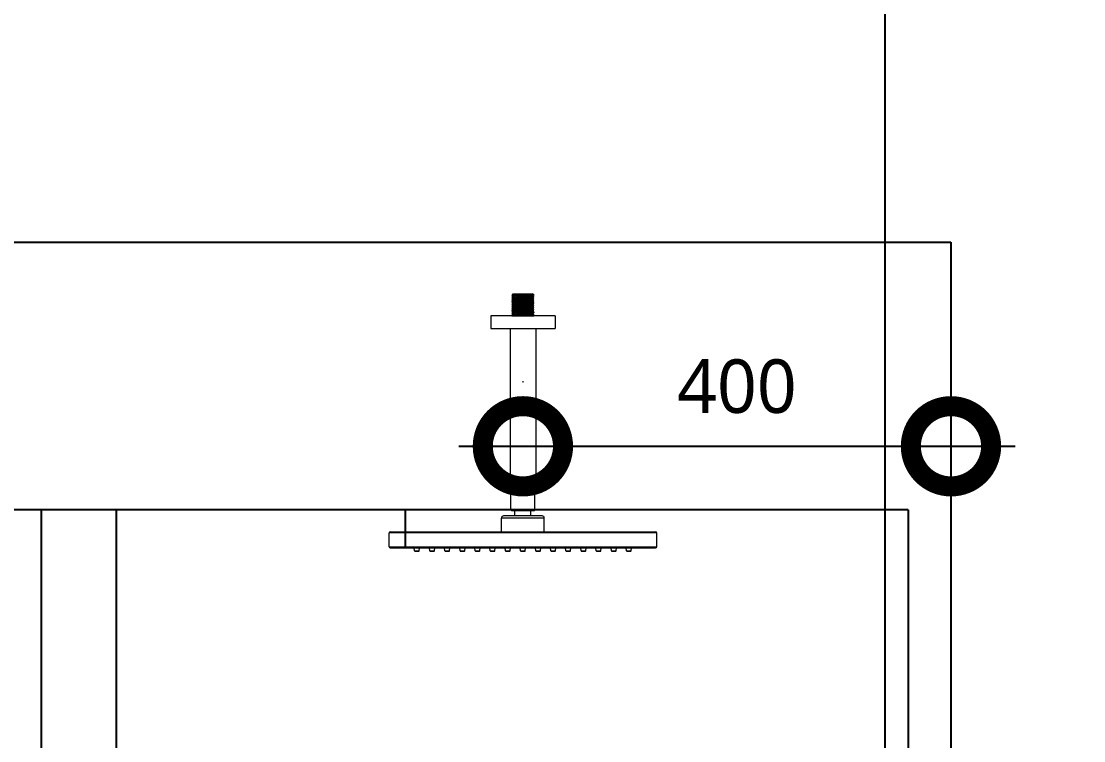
# Model space of a CAD drawing. Header units: millimetres. Extents: x 0 to 460316, y -63250 to 103204.
# Drawn here: x 182545 to 183537, y 49747 to 50419 of the extents above; entities that cross this region are included whole.
import ezdxf
from ezdxf.enums import TextEntityAlignment as Align

# ---------------------------------------------------------------- set-up
doc = ezdxf.new("R2010")
doc.units = ezdxf.units.MM
doc.header["$LTSCALE"] = 25
for name, color, linetype in [('ac-site', 253, 'Continuous'), ('ac-text', 7, 'Continuous'), ('ac-wall-fin', 3, 'Continuous'), ('BATH', 4, 'Continuous'), ('F-SYM', 7, 'Continuous'), ('FORM(YOURNAME)-11', 1, 'Continuous')]:
    doc.layers.add(name, color=color, linetype=linetype)
doc.styles.add('YOURNAME', font='HY울릉도M.TTF')
doc.styles.add('맑은고딕', font='malgun.ttf')
doc.dimstyles.new('세부 도면', dxfattribs={"dimtxt": 50, "dimasz": 150, "dimexe": 60, "dimexo": 120, "dimgap": 30, "dimtad": 1, "dimtoh": 1, "dimdec": 0, "dimlunit": 6, "dimtxsty": '맑은고딕', "dimblk": 'DOTSMALL', "dimcen": 2.5, "dimdle": 60, "dimclrt": 7, "dimadec": 0, "dimazin": 0, "dimtfac": 1, "dimtdec": 0, "dimtmove": 2, "dimatfit": 3, "dimldrblk": 'DOTSMALL', "dimfxl": 5, "dimarcsym": 0})

# ---------------------------------------------------------------- blocks, each defined once
blk = doc.blocks.new('_DotSmall')
at = {"color": 0, "linetype": 'ByBlock', "const_width": 0.5}
blk.add_lwpolyline([(-0.0625, 0, 1), (0.0625, 0, 1)], format="xyb", close=True, dxfattribs=at)
blk = doc.blocks.new('*D433')
at = {"layer": 'ac-site', "color": 0, "lineweight": -2}
for p, q in [((183013.26, 50082.45), (183013.26, 50081.99)), ((183413.26, 50082.45), (183413.26, 50081.99)), ((182953.26, 50021.99), (183473.26, 50021.99))]:
    blk.add_line(p, q, dxfattribs=at)
at = {"layer": 'Defpoints', "color": 0}
for p in [(183413.26, 50021.99), (183013.26, 49962.45), (183413.26, 49962.45)]:
    blk.add_point(p, dxfattribs=at)
at = {"layer": 'ac-site', "color": 0, "lineweight": -2, "xscale": 150, "yscale": 150, "zscale": 150, "rotation": 180}
blk.add_blockref('_DotSmall', (183013.26, 50021.99), dxfattribs=at)
at = {"layer": 'ac-site', "color": 0, "lineweight": -2, "xscale": 150, "yscale": 150, "zscale": 150}
blk.add_blockref('_DotSmall', (183413.26, 50021.99), dxfattribs=at)
at = {"layer": 'ac-site', "color": 7, "insert": (183213.26, 50077.83), "char_height": 50, "attachment_point": 5, "style": '맑은고딕'}
blk.add_mtext('400', dxfattribs=at)
blk = doc.blocks.new('FORM-PLAN')
at = {"layer": 'FORM(YOURNAME)-11', "color": 250}
blk.add_lwpolyline([(-72444.2, -3284.8), (11555.8, -3284.8), (11555.8, 56115.2), (-72444.2, 56115.2)], close=True, dxfattribs=at)
at = {"layer": 'FORM(YOURNAME)-11', "color": 3, "style": 'YOURNAME'}
for tag, height, p in [('1', 450.5, (9905.3, 18187.7)), ('2', 450.5, (9905.3, 17544.1)), ('3', 450.5, (9905.3, 16257)), ('4', 450.5, (9905.3, 14326.3)), ('5', 514.9, (9905.3, 12009.4)), ('6', 514.9, (9905.3, 9756.9)), ('7', 514.9, (9905.3, 7504.4)), ('8', 514.9, (9905.3, 5251.9)), ('9', 514.9, (9905.3, 2999.4)), ('10', 514.9, (5655, 811.3)), ('11', 514.9, (9905.3, 746.9)), ('12', 514.9, (5655, -1441.2)), ('13', 514.9, (9905.3, -1441.2))]:
    blk.add_attdef(tag, text='', height=height, dxfattribs=at).set_placement(p, align=Align.MIDDLE_RIGHT)

msp = doc.modelspace()

# ---------------------------------------------------------------- linework, layer by layer
at = {"color": 7, "linetype": 'Continuous', "lineweight": 20}
for p, q in [((183002.97, 50162.53), (183004.51, 50161.64)), ((183002.97, 50158.93), (183004.51, 50158.04)), ((183004.51, 50163.44), (183002.98, 50162.55)), ((183004.51, 50161.64), (183002.98, 50160.76)), ((183002.98, 50160.73), (183004.51, 50159.84)), ((183004.54, 50159.86), (183002.98, 50158.95)), ((183004.53, 50158.06), (183002.98, 50157.16)), ((183003.96, 50164.45), (183003.53, 50164.01)), ((183003.53, 50164.01), (183003.53, 50164.01)), ((183003.53, 50164.01), (183003.53, 50164)), ((183003.53, 50164), (183004.51, 50163.44)), ((183003.96, 50164.45), (183022.2, 50164.45)), ((183004.54, 50163.46), (183004.51, 50163.44)), ((183004.54, 50161.66), (183004.51, 50161.64)), ((183014.82, 50163.94), (183010.77, 50163.81)), ((183013.26, 50157.59), (183011.57, 50157.54)), ((183011.57, 50157.54), (183011.83, 50156.64)), ((183023.52, 50163.42), (183021.97, 50162.52)), ((183021.99, 50162.52), (183021.97, 50162.52)), ((183021.97, 50162.51), (183023.52, 50161.61)), ((183021.98, 50158.92), (183023.55, 50159.83)), ((183021.99, 50164.32), (183022.2, 50164.45)), ((183021.99, 50162.52), (183023.55, 50163.43)), ((183021.99, 50160.72), (183023.55, 50161.63)), ((183023.54, 50158.05), (183022.01, 50158.94)), ((183022.01, 50157.14), (183023.54, 50158.02)), ((183023.54, 50163.46), (183022.02, 50164.34)), ((183023.55, 50161.65), (183022.02, 50162.54)), ((183023.55, 50159.85), (183022.02, 50160.74)), ((183023.55, 50163.43), (183023.52, 50163.42)), ((183023.52, 50161.62), (183023.55, 50161.63)), ((183023.53, 50163.46), (183023.56, 50163.45)), ((183023.55, 50161.63), (183023.55, 50161.65)), ((183002.97, 50155.33), (183004.51, 50154.44)), ((183002.98, 50149.93), (183002.97, 50149.96)), ((183002.97, 50148.13), (183004.51, 50147.24)), ((183002.98, 50157.13), (183004.51, 50156.24)), ((183004.51, 50156.24), (183002.97, 50155.35)), ((183004.54, 50154.46), (183002.98, 50153.56)), ((183002.98, 50153.53), (183004.51, 50152.64)), ((183004.51, 50152.64), (183002.98, 50151.75)), ((183002.98, 50151.75), (183002.98, 50151.73)), ((183002.98, 50151.73), (183004.51, 50150.84)), ((183004.51, 50150.84), (183002.98, 50149.95)), ((183002.98, 50149.93), (183004.51, 50149.04)), ((183004.54, 50149.06), (183002.98, 50148.15)), ((183004.54, 50156.26), (183004.51, 50156.24)), ((183004.54, 50152.66), (183004.51, 50152.64)), ((183004.53, 50150.86), (183004.51, 50150.84)), ((183011.83, 50156.64), (183011.57, 50155.74)), ((183013.26, 50155.79), (183011.57, 50155.74)), ((183021.98, 50155.32), (183022.01, 50155.34)), ((183021.98, 50151.72), (183023.55, 50152.63)), ((183021.98, 50148.12), (183023.55, 50149.03)), ((183021.99, 50157.12), (183022.01, 50157.14)), ((183021.99, 50153.52), (183023.55, 50154.42)), ((183021.99, 50149.92), (183022.02, 50149.94)), ((183023.55, 50156.25), (183022.01, 50157.14)), ((183022.01, 50155.34), (183023.55, 50156.23)), ((183023.54, 50154.45), (183022.01, 50155.34)), ((183023.55, 50150.85), (183022.01, 50151.74)), ((183023.54, 50147.25), (183022.01, 50148.14)), ((183023.55, 50152.65), (183022.02, 50153.54)), ((183022.02, 50149.94), (183023.55, 50150.82)), ((183023.55, 50149.05), (183022.02, 50149.94)), ((182983.26, 50143.95), (182983.26, 50131.95)), ((183043.26, 50143.95), (182983.26, 50143.95)), ((183002.97, 50144.55), (183002.96, 50144.54)), ((183002.96, 50143.95), (183002.96, 50144.54)), ((183002.96, 50143.95), (183023.56, 50143.95)), ((183004.51, 50145.44), (183002.97, 50144.55)), ((183004.53, 50147.26), (183002.98, 50146.36)), ((183002.98, 50146.33), (183004.51, 50145.44)), ((183004.54, 50145.46), (183004.51, 50145.44)), ((183021.99, 50146.32), (183022.01, 50146.34)), ((183022.01, 50146.34), (183023.55, 50147.22)), ((183023.55, 50145.45), (183022.01, 50146.34)), ((183023.55, 50145.45), (183023.56, 50145.44)), ((183023.56, 50143.95), (183023.56, 50145.44)), ((183043.26, 50143.95), (183043.26, 50131.95)), ((182983.26, 50131.95), (183043.26, 50131.95)), ((183001.26, 50131.95), (183001.26, 49981.95)), ((183025.26, 50131.95), (183025.26, 49981.95)), ((183001.26, 49981.95), (183025.26, 49981.95)), ((183002.01, 49962.45), (183002.01, 49981.95)), ((183024.51, 49962.45), (183024.51, 49981.95)), ((183002.51, 49961.95), (183002.01, 49962.45)), ((183002.01, 49962.45), (183024.51, 49962.45)), ((183002.51, 49961.95), (183024.01, 49961.95)), ((183005.76, 49956.95), (183005.76, 49961.95)), ((183020.76, 49956.95), (183020.76, 49961.95)), ((183024.01, 49961.95), (183024.51, 49962.45)), ((182993.26, 49941.95), (182993.26, 49954.95)), ((183033.26, 49954.95), (182993.26, 49954.95)), ((183031.26, 49956.95), (182995.26, 49956.95)), ((183033.26, 49941.95), (183033.26, 49954.95)), ((182888.26, 49927.95), (182888.26, 49940.95)), ((183138.26, 49940.95), (182888.26, 49940.95)), ((182889.26, 49941.95), (183137.26, 49941.95)), ((183138.26, 49927.95), (183138.26, 49940.95)), ((182888.26, 49927.95), (183138.26, 49927.95)), ((182889.26, 49926.95), (183137.26, 49926.95)), ((182912.09, 49924.39), (182911.77, 49926.95)), ((182912.09, 49924.39), (182916.44, 49924.39)), ((182912.59, 49923.95), (182915.95, 49923.95)), ((182916.44, 49924.39), (182916.77, 49926.95)), ((182926.23, 49924.39), (182925.91, 49926.95)), ((182926.23, 49924.39), (182930.59, 49924.39)), ((182926.73, 49923.95), (182930.09, 49923.95)), ((182930.59, 49924.39), (182930.91, 49926.95)), ((182940.37, 49924.39), (182940.05, 49926.95)), ((182940.37, 49924.39), (182944.73, 49924.39)), ((182940.87, 49923.95), (182944.23, 49923.95)), ((182944.73, 49924.39), (182945.05, 49926.95)), ((182954.52, 49924.39), (182954.19, 49926.95)), ((182954.52, 49924.39), (182958.87, 49924.39)), ((182955.01, 49923.95), (182958.37, 49923.95)), ((182958.87, 49924.39), (182959.19, 49926.95)), ((182968.66, 49924.39), (182968.34, 49926.95)), ((182968.66, 49924.39), (182973.01, 49924.39)), ((182969.15, 49923.95), (182972.52, 49923.95)), ((182973.01, 49924.39), (182973.34, 49926.95)), ((182982.8, 49924.39), (182982.48, 49926.95)), ((182982.8, 49924.39), (182987.15, 49924.39)), ((182983.3, 49923.95), (182986.66, 49923.95)), ((182987.15, 49924.39), (182987.48, 49926.95)), ((182996.94, 49924.39), (182996.62, 49926.95)), ((182996.94, 49924.39), (183001.3, 49924.39)), ((182997.44, 49923.95), (183000.8, 49923.95)), ((183001.3, 49924.39), (183001.62, 49926.95)), ((183011.08, 49924.39), (183010.76, 49926.95)), ((183011.08, 49924.39), (183015.44, 49924.39)), ((183011.58, 49923.95), (183014.94, 49923.95)), ((183015.44, 49924.39), (183015.76, 49926.95)), ((183025.23, 49924.39), (183024.9, 49926.95)), ((183025.23, 49924.39), (183029.58, 49924.39)), ((183025.72, 49923.95), (183029.08, 49923.95)), ((183029.58, 49924.39), (183029.9, 49926.95)), ((183039.37, 49924.39), (183039.05, 49926.95)), ((183039.37, 49924.39), (183043.72, 49924.39)), ((183039.86, 49923.95), (183043.23, 49923.95)), ((183043.72, 49924.39), (183044.05, 49926.95)), ((183053.51, 49924.39), (183053.19, 49926.95)), ((183053.51, 49924.39), (183057.87, 49924.39)), ((183054.01, 49923.95), (183057.37, 49923.95)), ((183057.87, 49924.39), (183058.19, 49926.95)), ((183067.65, 49924.39), (183067.33, 49926.95)), ((183067.65, 49924.39), (183072.01, 49924.39)), ((183068.15, 49923.95), (183071.51, 49923.95)), ((183072.01, 49924.39), (183072.33, 49926.95)), ((183081.79, 49924.39), (183081.47, 49926.95)), ((183081.79, 49924.39), (183086.15, 49924.39)), ((183082.29, 49923.95), (183085.65, 49923.95)), ((183086.15, 49924.39), (183086.47, 49926.95)), ((183095.94, 49924.39), (183095.61, 49926.95)), ((183095.94, 49924.39), (183100.29, 49924.39)), ((183096.43, 49923.95), (183099.79, 49923.95)), ((183100.29, 49924.39), (183100.61, 49926.95)), ((183110.08, 49924.39), (183109.76, 49926.95)), ((183110.08, 49924.39), (183114.43, 49924.39)), ((183110.58, 49923.95), (183113.94, 49923.95)), ((183114.43, 49924.39), (183114.76, 49926.95))]:
    msp.add_line(p, q, dxfattribs=at)
for points in [[(183010.77, 50163.81), (183009.99, 50163.78), (183009.25, 50163.75), (183008.54, 50163.73), (183007.87, 50163.7), (183007.25, 50163.67), (183006.68, 50163.65), (183006.17, 50163.62), (183005.72, 50163.59), (183005.34, 50163.56), (183005.03, 50163.54), (183004.79, 50163.51), (183004.63, 50163.48), (183004.54, 50163.46)], [(183021.99, 50164.32), (183021.97, 50164.32), (183021.93, 50164.3), (183021.86, 50164.29), (183021.76, 50164.27), (183021.61, 50164.25), (183021.4, 50164.23), (183021.11, 50164.21), (183020.73, 50164.18), (183020.27, 50164.16), (183019.75, 50164.13), (183019.17, 50164.1), (183018.55, 50164.08), (183017.87, 50164.05), (183017.15, 50164.02), (183016.4, 50163.99), (183015.62, 50163.97), (183014.82, 50163.94)]]:
    msp.add_lwpolyline(points, dxfattribs=at)
for centre, radius, start, end in [((182995.26, 49954.95), 2, 90, 180), ((183031.26, 49954.95), 2, 0, 90), ((182889.26, 49940.95), 1, 90, 180), ((183137.26, 49940.95), 1, 0, 90), ((182889.26, 49927.95), 1, 180, 270), ((182912.59, 49924.45), 0.5, 187.17856, 270), ((182915.95, 49924.45), 0.5, 270, 352.82144), ((182926.73, 49924.45), 0.5, 187.17856, 270), ((182930.09, 49924.45), 0.5, 270, 352.82144), ((182940.87, 49924.45), 0.5, 187.17856, 270), ((182944.23, 49924.45), 0.5, 270, 352.82144), ((182955.01, 49924.45), 0.5, 187.17856, 270), ((182958.37, 49924.45), 0.5, 270, 352.82144), ((182969.15, 49924.45), 0.5, 187.17856, 270), ((182972.52, 49924.45), 0.5, 270, 352.82144), ((182983.3, 49924.45), 0.5, 187.17856, 270), ((182986.66, 49924.45), 0.5, 270, 352.82144), ((182997.44, 49924.45), 0.5, 187.17856, 270), ((183000.8, 49924.45), 0.5, 270, 352.82144), ((183011.58, 49924.45), 0.5, 187.17856, 270), ((183014.94, 49924.45), 0.5, 270, 352.82144), ((183025.72, 49924.45), 0.5, 187.17856, 270), ((183029.08, 49924.45), 0.5, 270, 352.82144), ((183039.86, 49924.45), 0.5, 187.17856, 270), ((183043.23, 49924.45), 0.5, 270, 352.82144), ((183054.01, 49924.45), 0.5, 187.17856, 270), ((183057.37, 49924.45), 0.5, 270, 352.82144), ((183068.15, 49924.45), 0.5, 187.17856, 270), ((183071.51, 49924.45), 0.5, 270, 352.82144), ((183082.29, 49924.45), 0.5, 187.17856, 270), ((183085.65, 49924.45), 0.5, 270, 352.82144), ((183096.43, 49924.45), 0.5, 187.17856, 270), ((183099.8, 49924.45), 0.5, 270, 352.82144), ((183110.58, 49924.45), 0.5, 187.17856, 270), ((183113.94, 49924.45), 0.5, 270, 352.82144), ((183137.26, 49927.95), 1, 270, 0)]:
    msp.add_arc(centre, radius, start, end, dxfattribs=at)
for points, knots in [([(183002.98, 50162.55), (183002.97, 50162.55), (183002.96, 50162.54), (183002.97, 50162.53), (183002.97, 50162.53)], [0, 0, 0, 0, 0.503658, 1, 1, 1, 1]), ([(183002.97, 50158.93), (183002.97, 50158.93), (183002.96, 50158.94), (183002.97, 50158.95), (183002.98, 50158.95)], [0, 0, 0, 0, 0.485247, 1, 1, 1, 1]), ([(183002.98, 50160.73), (183002.97, 50160.73), (183002.96, 50160.74), (183002.97, 50160.75), (183002.98, 50160.76)], [0, 0, 0, 0, 0.504024, 1, 1, 1, 1]), ([(183013.26, 50162.99), (183011.99, 50162.95), (183010.13, 50162.91), (183007.77, 50162.83), (183006.25, 50162.78), (183004.98, 50162.73), (183004.1, 50162.68), (183003.56, 50162.64), (183003.28, 50162.61), (183003.1, 50162.59), (183003, 50162.57), (183002.98, 50162.55)], [0, 0, 0, 0, 0.371326, 0.540224, 0.689782, 0.814245, 0.90937, 0.945002, 0.972192, 0.990561, 1, 1, 1, 1]), ([(183002.98, 50160.76), (183003.01, 50160.77), (183003.1, 50160.79), (183003.29, 50160.82), (183003.57, 50160.84), (183004.11, 50160.88), (183004.99, 50160.92), (183006.25, 50160.98), (183007.77, 50161.03), (183010.14, 50161.1), (183011.99, 50161.16), (183013.26, 50161.19)], [0, 0, 0, 0, 0.009603, 0.027961, 0.055064, 0.090702, 0.18612, 0.310667, 0.460027, 0.62889, 1, 1, 1, 1]), ([(183002.98, 50158.95), (183003, 50158.97), (183003.1, 50158.99), (183003.28, 50159.01), (183003.56, 50159.04), (183004.1, 50159.08), (183004.97, 50159.12), (183006.24, 50159.18), (183007.76, 50159.23), (183010.13, 50159.3), (183011.99, 50159.35), (183013.26, 50159.39)], [0, 0, 0, 0, 0.009464, 0.027663, 0.054542, 0.08994, 0.185054, 0.309695, 0.459194, 0.628204, 1, 1, 1, 1]), ([(183011.57, 50157.54), (183010.48, 50157.51), (183008.9, 50157.46), (183006.9, 50157.4), (183005.64, 50157.35), (183004.6, 50157.31), (183003.82, 50157.26), (183003.33, 50157.22), (183003.08, 50157.18), (183003, 50157.17), (183002.98, 50157.16)], [0, 0, 0, 0, 0.381793, 0.550402, 0.697791, 0.819419, 0.911698, 0.972296, 0.990287, 1, 1, 1, 1]), ([(183003.53, 50164.01), (183003.54, 50164.02), (183003.59, 50164.03), (183003.68, 50164.04), (183003.82, 50164.06), (183004.11, 50164.08), (183004.6, 50164.1), (183005.32, 50164.12), (183006.21, 50164.15), (183007.25, 50164.18), (183008.42, 50164.2), (183010.16, 50164.24), (183012.45, 50164.28), (183015.19, 50164.34), (183017.74, 50164.39), (183019.35, 50164.43), (183020.08, 50164.45)], [0, 0, 0, 0, 0.002555, 0.008173, 0.016887, 0.028658, 0.061096, 0.104841, 0.159002, 0.222402, 0.293663, 0.37126, 0.538449, 0.709105, 0.867812, 1, 1, 1, 1]), ([(183004.53, 50158.06), (183004.56, 50158.07), (183004.65, 50158.09), (183004.91, 50158.13), (183005.43, 50158.17), (183006.25, 50158.23), (183007.33, 50158.28), (183008.62, 50158.33), (183010.07, 50158.38), (183011.64, 50158.44), (183013.26, 50158.49), (183014.89, 50158.54), (183016.46, 50158.6), (183017.91, 50158.65), (183019.2, 50158.7), (183020.27, 50158.75), (183021.1, 50158.81), (183021.61, 50158.85), (183021.88, 50158.89), (183021.96, 50158.91), (183021.99, 50158.92)], [0, 0, 0, 0, 0.005142, 0.01461, 0.046321, 0.09413, 0.156455, 0.231067, 0.315243, 0.406011, 0.500153, 0.594285, 0.685068, 0.769227, 0.843746, 0.906047, 0.953898, 0.985497, 0.994894, 1, 1, 1, 1]), ([(183004.54, 50161.66), (183004.56, 50161.67), (183004.65, 50161.69), (183004.91, 50161.73), (183005.42, 50161.77), (183006.24, 50161.82), (183007.3, 50161.88), (183008.57, 50161.93), (183010, 50161.98), (183011.55, 50162.03), (183013.69, 50162.1), (183015.79, 50162.17), (183017.78, 50162.25), (183019.08, 50162.3), (183020.16, 50162.35), (183021.01, 50162.39), (183021.59, 50162.46), (183021.88, 50162.48), (183021.97, 50162.51)], [0, 0, 0, 0, 0.00518, 0.014616, 0.046067, 0.09333, 0.154819, 0.228464, 0.311617, 0.401359, 0.494585, 0.67839, 0.762551, 0.83749, 0.900636, 0.949852, 0.983351, 1, 1, 1, 1]), ([(183004.54, 50159.85), (183004.56, 50159.87), (183004.65, 50159.89), (183004.91, 50159.93), (183005.43, 50159.97), (183006.25, 50160.02), (183008.35, 50160.12), (183010.98, 50160.21), (183014.06, 50160.32), (183016.4, 50160.39), (183018.23, 50160.46), (183019.52, 50160.52), (183020.3, 50160.56), (183020.95, 50160.6), (183021.45, 50160.63), (183021.77, 50160.67), (183021.94, 50160.7), (183021.99, 50160.72)], [0, 0, 0, 0, 0.005115, 0.01453, 0.046151, 0.093994, 0.156286, 0.405703, 0.547088, 0.684693, 0.807535, 0.860304, 0.905796, 0.943109, 0.971564, 0.990634, 1, 1, 1, 1]), ([(183023.52, 50163.42), (183023.42, 50163.38), (183023.08, 50163.36), (183022.41, 50163.3), (183021.42, 50163.25), (183020.16, 50163.2), (183018.65, 50163.15), (183016.33, 50163.08), (183014.51, 50163.03), (183013.26, 50162.99)], [0, 0, 0, 0, 0.032855, 0.098913, 0.196219, 0.320847, 0.468933, 0.635511, 1, 1, 1, 1]), ([(183023.52, 50161.61), (183023.42, 50161.58), (183023.07, 50161.56), (183022.41, 50161.5), (183021.42, 50161.45), (183020.16, 50161.4), (183018.65, 50161.35), (183016.33, 50161.27), (183014.51, 50161.22), (183013.26, 50161.19)], [0, 0, 0, 0, 0.032951, 0.099108, 0.196179, 0.320861, 0.469054, 0.635562, 1, 1, 1, 1]), ([(183013.26, 50159.39), (183014.54, 50159.43), (183016.39, 50159.48), (183018.76, 50159.55), (183020.28, 50159.61), (183021.55, 50159.66), (183022.43, 50159.7), (183022.96, 50159.74), (183023.24, 50159.77), (183023.42, 50159.79), (183023.52, 50159.81), (183023.55, 50159.83)], [0, 0, 0, 0, 0.371829, 0.540845, 0.690358, 0.815003, 0.910101, 0.945489, 0.972371, 0.990563, 1, 1, 1, 1]), ([(183023.54, 50158.02), (183023.52, 50158.01), (183023.42, 50157.99), (183023.23, 50157.96), (183022.95, 50157.94), (183022.41, 50157.9), (183021.54, 50157.86), (183020.27, 50157.8), (183018.75, 50157.75), (183016.39, 50157.68), (183014.53, 50157.62), (183013.26, 50157.59)], [0, 0, 0, 0, 0.009607, 0.027969, 0.05508, 0.090723, 0.186147, 0.310704, 0.460061, 0.628916, 1, 1, 1, 1]), ([(183023.54, 50158.05), (183023.55, 50158.05), (183023.56, 50158.04), (183023.55, 50158.03), (183023.54, 50158.02)], [0, 0, 0, 0, 0.503132, 1, 1, 1, 1]), ([(183023.56, 50163.45), (183023.56, 50163.45), (183023.56, 50163.43), (183023.55, 50163.43), (183023.55, 50163.43)], [0, 0, 0, 0, 0.415501, 1, 1, 1, 1]), ([(183023.55, 50159.83), (183023.55, 50159.83), (183023.56, 50159.84), (183023.55, 50159.85), (183023.55, 50159.85)], [0, 0, 0, 0, 0.513446, 1, 1, 1, 1]), ([(183002.98, 50157.16), (183002.97, 50157.15), (183002.96, 50157.14), (183002.97, 50157.13), (183002.98, 50157.13)], [0, 0, 0, 0, 0.491496, 1, 1, 1, 1]), ([(183002.97, 50155.33), (183002.97, 50155.33), (183002.96, 50155.34), (183002.97, 50155.35), (183002.98, 50155.35)], [0, 0, 0, 0, 0.492811, 1, 1, 1, 1]), ([(183002.97, 50148.13), (183002.97, 50148.13), (183002.96, 50148.14), (183002.97, 50148.15), (183002.98, 50148.15)], [0, 0, 0, 0, 0.488162, 1, 1, 1, 1]), ([(183002.98, 50153.56), (183002.97, 50153.55), (183002.96, 50153.54), (183002.97, 50153.53), (183002.98, 50153.53)], [0, 0, 0, 0, 0.493061, 1, 1, 1, 1]), ([(183002.97, 50149.96), (183003, 50149.97), (183003.1, 50149.99), (183003.28, 50150.02), (183003.56, 50150.04), (183004.09, 50150.08), (183004.97, 50150.13), (183006.24, 50150.18), (183007.76, 50150.23), (183009.48, 50150.28), (183011.33, 50150.34), (183012.61, 50150.37), (183013.26, 50150.39)], [0, 0, 0, 0, 0.009384, 0.027473, 0.054271, 0.089639, 0.184883, 0.309505, 0.458966, 0.628039, 0.81059, 1, 1, 1, 1]), ([(183002.98, 50155.35), (183003, 50155.37), (183003.08, 50155.38), (183003.32, 50155.42), (183003.81, 50155.46), (183004.6, 50155.51), (183005.63, 50155.55), (183006.89, 50155.6), (183008.89, 50155.67), (183010.47, 50155.71), (183011.57, 50155.74)], [0, 0, 0, 0, 0.009461, 0.027293, 0.087804, 0.180025, 0.301578, 0.448972, 0.617773, 1, 1, 1, 1]), ([(183013.26, 50153.99), (183011.99, 50153.96), (183010.13, 50153.9), (183007.77, 50153.83), (183006.25, 50153.78), (183004.98, 50153.73), (183004.11, 50153.68), (183003.57, 50153.64), (183003.29, 50153.61), (183003.1, 50153.59), (183003.01, 50153.57), (183002.98, 50153.56)], [0, 0, 0, 0, 0.37124, 0.540154, 0.689545, 0.814075, 0.909439, 0.945058, 0.972128, 0.990448, 1, 1, 1, 1]), ([(183013.26, 50152.19), (183011.99, 50152.15), (183010.13, 50152.1), (183007.76, 50152.03), (183006.24, 50151.98), (183004.98, 50151.92), (183004.1, 50151.88), (183003.56, 50151.84), (183003.28, 50151.81), (183003.1, 50151.79), (183003, 50151.77), (183002.98, 50151.75)], [0, 0, 0, 0, 0.371675, 0.54064, 0.690088, 0.814729, 0.909938, 0.945353, 0.972264, 0.99051, 1, 1, 1, 1]), ([(183002.98, 50148.15), (183003, 50148.17), (183003.1, 50148.18), (183003.28, 50148.21), (183003.56, 50148.24), (183004.1, 50148.28), (183004.97, 50148.32), (183006.24, 50148.37), (183007.76, 50148.43), (183010.13, 50148.5), (183011.99, 50148.55), (183013.26, 50148.59)], [0, 0, 0, 0, 0.009405, 0.027582, 0.054456, 0.089828, 0.184893, 0.309529, 0.459056, 0.628099, 1, 1, 1, 1]), ([(183021.98, 50155.32), (183021.96, 50155.31), (183021.87, 50155.29), (183021.61, 50155.25), (183021.09, 50155.21), (183020.27, 50155.15), (183018.95, 50155.09), (183017.14, 50155.02), (183014.87, 50154.94), (183012.46, 50154.86), (183010.12, 50154.79), (183008.3, 50154.72), (183007.01, 50154.66), (183006.22, 50154.62), (183005.58, 50154.58), (183005.08, 50154.55), (183004.75, 50154.5), (183004.58, 50154.48), (183004.53, 50154.46)], [0, 0, 0, 0, 0.005106, 0.014463, 0.046073, 0.094076, 0.156371, 0.271729, 0.405587, 0.546873, 0.684295, 0.807225, 0.860015, 0.905415, 0.942703, 0.971277, 0.990544, 1, 1, 1, 1]), ([(183021.99, 50151.72), (183021.96, 50151.71), (183021.88, 50151.69), (183021.61, 50151.65), (183021.1, 50151.61), (183020.27, 50151.55), (183018.96, 50151.49), (183017.14, 50151.42), (183014.86, 50151.34), (183012.46, 50151.26), (183010.11, 50151.19), (183008.29, 50151.12), (183007, 50151.06), (183006.21, 50151.02), (183005.57, 50150.98), (183005.07, 50150.95), (183004.75, 50150.9), (183004.58, 50150.88), (183004.53, 50150.86)], [0, 0, 0, 0, 0.005118, 0.014475, 0.045899, 0.093785, 0.156219, 0.271738, 0.405697, 0.547256, 0.684844, 0.807745, 0.860589, 0.906057, 0.943215, 0.971554, 0.99061, 1, 1, 1, 1]), ([(183004.53, 50149.05), (183004.56, 50149.07), (183004.65, 50149.09), (183004.91, 50149.13), (183005.43, 50149.17), (183006.25, 50149.22), (183007.33, 50149.27), (183008.61, 50149.33), (183010.61, 50149.4), (183013.26, 50149.49), (183015.91, 50149.58), (183017.91, 50149.65), (183019.2, 50149.7), (183020.27, 50149.75), (183021.09, 50149.8), (183021.61, 50149.85), (183021.88, 50149.89), (183021.96, 50149.91), (183021.99, 50149.92)], [0, 0, 0, 0, 0.005099, 0.0145, 0.046095, 0.093927, 0.156236, 0.23077, 0.314939, 0.499891, 0.684832, 0.769008, 0.843618, 0.90594, 0.953716, 0.985389, 0.994853, 1, 1, 1, 1]), ([(183004.53, 50147.26), (183004.56, 50147.27), (183004.65, 50147.29), (183004.91, 50147.33), (183005.43, 50147.37), (183006.26, 50147.43), (183007.33, 50147.48), (183008.62, 50147.53), (183010.07, 50147.58), (183011.64, 50147.64), (183013.27, 50147.69), (183014.89, 50147.74), (183016.46, 50147.8), (183017.91, 50147.85), (183019.2, 50147.9), (183020.27, 50147.95), (183021.09, 50148.01), (183021.61, 50148.05), (183021.88, 50148.09), (183021.96, 50148.11), (183021.99, 50148.12)], [0, 0, 0, 0, 0.005177, 0.014679, 0.046453, 0.094302, 0.156633, 0.231246, 0.315409, 0.406146, 0.500249, 0.594339, 0.68508, 0.769212, 0.843704, 0.905985, 0.953844, 0.985474, 0.994882, 1, 1, 1, 1]), ([(183011.83, 50156.64), (183010.9, 50156.61), (183009.57, 50156.57), (183007.88, 50156.5), (183006.81, 50156.45), (183005.93, 50156.41), (183005.26, 50156.37), (183004.82, 50156.31), (183004.6, 50156.29), (183004.54, 50156.26)], [0, 0, 0, 0, 0.380067, 0.547955, 0.695071, 0.817135, 0.909964, 0.971133, 1, 1, 1, 1]), ([(183021.99, 50153.52), (183021.96, 50153.51), (183021.88, 50153.49), (183021.61, 50153.45), (183021.09, 50153.41), (183020.26, 50153.35), (183018.95, 50153.29), (183017.13, 50153.22), (183014.86, 50153.14), (183012.45, 50153.06), (183010.11, 50152.99), (183008.29, 50152.92), (183007.01, 50152.86), (183006.22, 50152.82), (183005.57, 50152.78), (183005.08, 50152.75), (183004.75, 50152.7), (183004.58, 50152.68), (183004.54, 50152.66)], [0, 0, 0, 0, 0.005215, 0.014823, 0.046746, 0.094523, 0.156765, 0.272572, 0.406322, 0.547595, 0.685226, 0.807863, 0.860483, 0.906001, 0.943461, 0.971917, 0.990769, 1, 1, 1, 1]), ([(183011.83, 50156.64), (183013.04, 50156.68), (183014.82, 50156.74), (183017.11, 50156.82), (183018.63, 50156.88), (183019.92, 50156.94), (183020.81, 50156.98), (183021.37, 50157.03), (183021.66, 50157.06), (183021.85, 50157.09), (183021.96, 50157.11), (183021.99, 50157.12)], [0, 0, 0, 0, 0.35716, 0.525461, 0.677031, 0.805109, 0.904132, 0.941429, 0.970028, 0.989603, 1, 1, 1, 1]), ([(183013.26, 50155.79), (183014.54, 50155.83), (183016.39, 50155.88), (183018.76, 50155.95), (183020.28, 50156.01), (183021.55, 50156.06), (183022.42, 50156.1), (183022.96, 50156.14), (183023.24, 50156.17), (183023.42, 50156.19), (183023.52, 50156.21), (183023.55, 50156.23)], [0, 0, 0, 0, 0.371558, 0.540632, 0.690081, 0.814536, 0.909861, 0.945445, 0.97245, 0.990645, 1, 1, 1, 1]), ([(183023.55, 50154.42), (183023.52, 50154.41), (183023.42, 50154.39), (183023.24, 50154.37), (183022.96, 50154.34), (183022.42, 50154.3), (183021.54, 50154.25), (183020.28, 50154.2), (183018.76, 50154.15), (183016.39, 50154.08), (183014.54, 50154.02), (183013.26, 50153.99)], [0, 0, 0, 0, 0.009523, 0.027819, 0.054869, 0.09047, 0.185812, 0.310337, 0.459755, 0.628693, 1, 1, 1, 1]), ([(183013.26, 50152.19), (183014.54, 50152.23), (183016.4, 50152.28), (183018.76, 50152.35), (183020.29, 50152.41), (183021.55, 50152.46), (183022.43, 50152.5), (183022.97, 50152.54), (183023.24, 50152.57), (183023.42, 50152.6), (183023.52, 50152.61), (183023.55, 50152.63)], [0, 0, 0, 0, 0.37196, 0.541021, 0.690577, 0.815208, 0.910253, 0.945609, 0.972479, 0.990638, 1, 1, 1, 1]), ([(183023.55, 50150.83), (183023.52, 50150.81), (183023.42, 50150.79), (183023.24, 50150.77), (183022.96, 50150.74), (183022.42, 50150.7), (183021.55, 50150.65), (183020.28, 50150.6), (183018.76, 50150.55), (183016.39, 50150.48), (183014.54, 50150.42), (183013.26, 50150.39)], [0, 0, 0, 0, 0.009511, 0.027735, 0.054615, 0.089979, 0.185075, 0.309794, 0.459304, 0.628245, 1, 1, 1, 1]), ([(183023.55, 50149.03), (183023.52, 50149.01), (183023.42, 50148.99), (183023.24, 50148.97), (183022.96, 50148.94), (183022.42, 50148.9), (183021.55, 50148.86), (183020.28, 50148.8), (183018.76, 50148.75), (183016.39, 50148.68), (183014.54, 50148.63), (183013.26, 50148.59)], [0, 0, 0, 0, 0.009498, 0.027716, 0.054605, 0.090016, 0.185157, 0.309805, 0.459281, 0.628267, 1, 1, 1, 1]), ([(183023.54, 50154.45), (183023.55, 50154.45), (183023.56, 50154.44), (183023.55, 50154.43), (183023.55, 50154.42)], [0, 0, 0, 0, 0.508469, 1, 1, 1, 1]), ([(183023.55, 50156.23), (183023.55, 50156.23), (183023.56, 50156.24), (183023.55, 50156.25), (183023.55, 50156.25)], [0, 0, 0, 0, 0.506327, 1, 1, 1, 1]), ([(183023.55, 50152.63), (183023.55, 50152.63), (183023.56, 50152.64), (183023.55, 50152.65), (183023.55, 50152.65)], [0, 0, 0, 0, 0.509613, 1, 1, 1, 1]), ([(183023.55, 50150.85), (183023.55, 50150.85), (183023.57, 50150.84), (183023.55, 50150.83), (183023.55, 50150.83)], [0, 0, 0, 0, 0.509118, 1, 1, 1, 1]), ([(183023.55, 50149.05), (183023.55, 50149.05), (183023.56, 50149.04), (183023.55, 50149.03), (183023.55, 50149.03)], [0, 0, 0, 0, 0.484749, 1, 1, 1, 1]), ([(183002.98, 50146.36), (183002.97, 50146.35), (183002.96, 50146.34), (183002.97, 50146.33), (183002.98, 50146.33)], [0, 0, 0, 0, 0.489459, 1, 1, 1, 1]), ([(183013.26, 50144.99), (183011.99, 50144.95), (183010.13, 50144.9), (183007.76, 50144.83), (183006.24, 50144.77), (183004.98, 50144.72), (183004.1, 50144.68), (183003.56, 50144.64), (183003.28, 50144.61), (183003.1, 50144.58), (183003, 50144.57), (183002.97, 50144.55)], [0, 0, 0, 0, 0.371478, 0.540413, 0.689862, 0.814446, 0.90967, 0.945175, 0.972177, 0.990471, 1, 1, 1, 1]), ([(183013.26, 50146.79), (183012.61, 50146.77), (183011.34, 50146.74), (183009.48, 50146.68), (183007.77, 50146.63), (183006.25, 50146.58), (183004.98, 50146.53), (183004.1, 50146.48), (183003.56, 50146.44), (183003.29, 50146.41), (183003.1, 50146.39), (183003.01, 50146.37), (183002.98, 50146.36)], [0, 0, 0, 0, 0.189135, 0.371425, 0.540402, 0.689849, 0.814369, 0.909656, 0.945235, 0.972257, 0.990521, 1, 1, 1, 1]), ([(183004.54, 50145.45), (183004.56, 50145.47), (183004.65, 50145.49), (183004.91, 50145.53), (183005.43, 50145.57), (183006.26, 50145.62), (183007.33, 50145.68), (183008.62, 50145.73), (183010.61, 50145.8), (183013.26, 50145.89), (183015.9, 50145.97), (183017.9, 50146.05), (183019.19, 50146.1), (183020.26, 50146.16), (183021.09, 50146.2), (183021.63, 50146.26), (183021.91, 50146.28), (183021.99, 50146.32)], [0, 0, 0, 0, 0.005166, 0.014625, 0.046341, 0.094214, 0.156472, 0.230934, 0.315023, 0.499707, 0.684412, 0.768542, 0.84314, 0.905463, 0.953363, 0.985243, 1, 1, 1, 1]), ([(183023.54, 50147.22), (183023.52, 50147.21), (183023.42, 50147.19), (183023.23, 50147.17), (183022.96, 50147.14), (183022.42, 50147.1), (183021.54, 50147.05), (183020.27, 50147), (183018.75, 50146.95), (183016.39, 50146.88), (183014.53, 50146.82), (183013.26, 50146.79)], [0, 0, 0, 0, 0.009582, 0.027924, 0.055015, 0.090646, 0.186047, 0.310587, 0.459961, 0.628844, 1, 1, 1, 1]), ([(183023.56, 50145.44), (183023.56, 50145.42), (183023.46, 50145.4), (183023.34, 50145.38), (183023.08, 50145.35), (183022.75, 50145.32), (183022.32, 50145.29), (183021.57, 50145.26), (183020.45, 50145.21), (183018.91, 50145.15), (183017.15, 50145.1), (183015.25, 50145.05), (183013.93, 50145.01), (183013.26, 50144.99)], [0, 0, 0, 0, 0.005482, 0.020115, 0.044088, 0.077208, 0.119176, 0.169605, 0.293852, 0.445205, 0.61786, 0.805182, 1, 1, 1, 1]), ([(183023.54, 50147.25), (183023.55, 50147.25), (183023.56, 50147.24), (183023.55, 50147.23), (183023.54, 50147.22)], [0, 0, 0, 0, 0.505244, 1, 1, 1, 1])]:
    msp.add_open_spline(points, degree=3, knots=knots, dxfattribs=at)
at = {"layer": 'ac-text'}
for p, q in [((183413.26, 50212.45), (181248.26, 50212.45)), ((183413.26, 50212.89), (183413.26, 47752.45))]:
    msp.add_line(p, q, dxfattribs=at)
at = {"layer": 'ac-wall-fin'}
msp.add_line((183373.26, 49962.45), (181288.26, 49962.45), dxfattribs=at)
at = {"layer": 'BATH'}
for p, q in [((182563.26, 49962.45), (182563.26, 47802.45)), ((182633.26, 49962.45), (182633.26, 47782.45)), ((182903.26, 49962.45), (182903.26, 49926.95)), ((183373.26, 49962.45), (183373.26, 47752.45))]:
    msp.add_line(p, q, dxfattribs=at)

# ---------------------------------------------------------------- block references
at = {"layer": 'F-SYM', "xscale": 0.2500000000000001, "yscale": 0.2500000000000001, "zscale": 0.2500000000000001}
msp.add_blockref('FORM-PLAN', (201462.45, 41384.91), dxfattribs=at)

# ---------------------------------------------------------------- dimensions: what is measured, and where the dimension line sits
at = {"layer": 'ac-site'}
dim = msp.add_linear_dim(base=(183413.26, 50021.99), p1=(183013.26, 49962.45), p2=(183413.26, 49962.45), dimstyle='세부 도면', dxfattribs=at)
dim.commit()
dim.dimension.update_dxf_attribs({"geometry": '*D433', "text_midpoint": (183213.26, 50077.83)})

doc.saveas('drawing.dxf')
